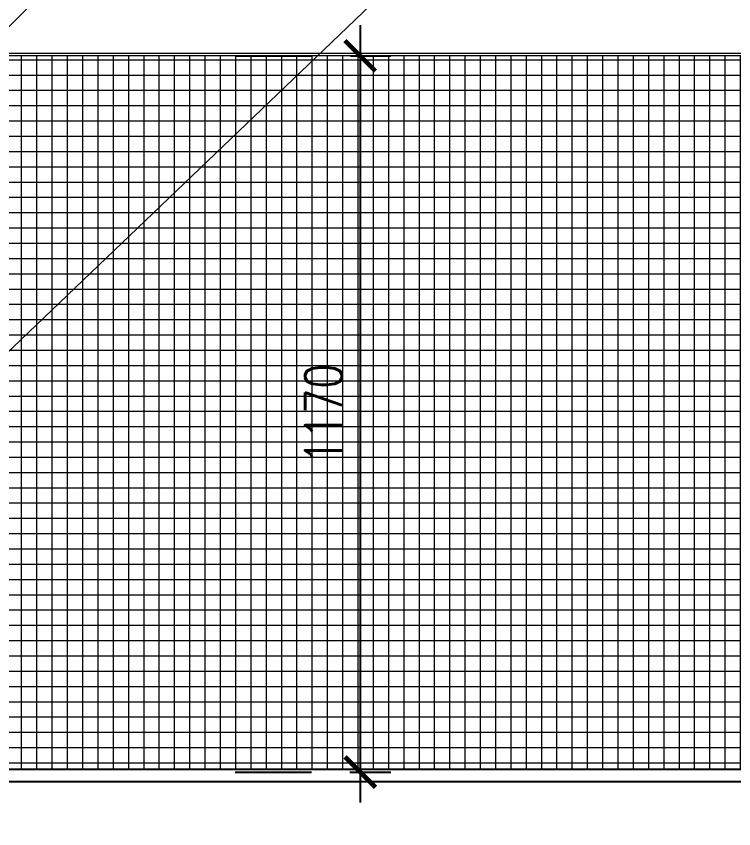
# Model space of a CAD drawing. Header units: inches. Extents: x -12478 to 399182, y -16583 to 525552.
# Drawn here: x 37041 to 38214, y -9158 to -7829 of the extents above; entities that cross this region are included whole.
import ezdxf

# ---------------------------------------------------------------- set-up
doc = ezdxf.new("R2010")
doc.units = ezdxf.units.IN
doc.header["$LTSCALE"] = 1000
doc.header["$MEASUREMENT"] = 0
for name, pattern in [('DASHED', [0.75, 0.5, -0.25]), ('HIDDEN', [0.375, 0.25, -0.125]), ('HIDDEN2', [0.1875, 0.125, -0.0625])]:
    doc.linetypes.add(name, pattern=pattern)
for name, color, linetype in [('A-DIM', 9, 'Continuous'), ('A-Hidden', 8, 'HIDDEN'), ('Layer1', 1, 'Continuous')]:
    doc.layers.add(name, color=color, linetype=linetype)
for name, color, linetype, lineweight in [('CQ Marble', 6, 'Continuous', 0), ('ID-NOTES', 3, 'Continuous', 0), ('Sanitaire', 253, 'Continuous', 0)]:
    doc.layers.add(name, color=color, linetype=linetype, lineweight=lineweight)
doc.styles.add('ZZ-Dim All', font='romans.shx', dxfattribs={"width": 0.8})
doc.dimstyles.new('DIM 0200', dxfattribs={"dimscale": 200, "dimtxt": 1, "dimasz": 0.8, "dimexe": 0.5, "dimexo": 1, "dimgap": 0.4, "dimtad": 1, "dimdec": 0, "dimrnd": 10, "dimdsep": 46, "dimtxsty": 'ZZ-Dim All', "dimblk1": 'ARCHTICK', "dimblk2": 'ARCHTICK', "dimsah": 1, "dimcen": 1, "dimdle": 0.5, "dimclrd": 256, "dimclre": 256, "dimclrt": 256, "dimadec": 0, "dimazin": 2, "dimtfac": 1, "dimtdec": 0, "dimtix": 1, "dimtmove": 2, "dimatfit": 2, "dimfxl": 1, "dimfxlon": 1, "dimtolj": 1, "dimtzin": 0, "dimlwd": -1, "dimlwe": -1, "dimarcsym": 0})
doc.dimstyles.new('DIM-100', dxfattribs={"dimscale": 50, "dimtxt": 1.25, "dimasz": 1, "dimexe": 1, "dimexo": 1, "dimgap": 0.6, "dimtad": 1, "dimdec": 0, "dimrnd": 5, "dimdsep": 46, "dimtxsty": 'ZZ-Dim All', "dimblk1": 'ARCHTICK', "dimblk2": 'ARCHTICK', "dimsah": 1, "dimcen": 1, "dimdle": 1, "dimclrd": 256, "dimclre": 8, "dimclrt": 256, "dimazin": 2, "dimtfac": 1, "dimtdec": 0, "dimtix": 1, "dimtmove": 2, "dimatfit": 2, "dimfxl": 0.1, "dimtolj": 1, "dimtzin": 0, "dimlwd": -1, "dimlwe": -1, "dimarcsym": 0})

# ---------------------------------------------------------------- blocks, each defined once
blk = doc.blocks.new('_ARCHTICK')
at = {"color": 0, "linetype": 'ByBlock', "const_width": 0.15}
blk.add_lwpolyline([(-0.5, -0.5), (0.5, 0.5)], dxfattribs=at)
blk = doc.blocks.new('*D625')
at = {"layer": 'A-DIM', "transparency": 16777216}
blk.add_line((37603.4, -7843.6), (37603.4, -9115.1), dxfattribs=at)
at = {"layer": 'A-DIM', "color": 8, "linetype": 'HIDDEN2', "transparency": 16777216}
for p, q in [((37400, -7893.6), (37653.4, -7893.6)), ((37399, -9065.1), (37653.4, -9065.1))]:
    blk.add_line(p, q, dxfattribs=at)
at = {"layer": 'Defpoints', "color": 0, "transparency": 16777216}
for p in [(37350, -7893.6, 0), (37349, -9065.1, 0), (37603.4, -9065.1)]:
    blk.add_point(p, dxfattribs=at)
at = {"layer": 'A-DIM', "transparency": 16777216, "xscale": 50, "yscale": 50, "zscale": 50}
for p, rotation in [((37603.4, -7893.6), 90), ((37603.4, -9065.1), 270)]:
    blk.add_blockref('_ARCHTICK', p, dxfattribs=dict(at, rotation=rotation))
at = {"layer": 'A-DIM', "color": 3, "transparency": 16777216, "insert": (37543.4, -8479.3), "char_height": 60, "attachment_point": 5, "rotation": 90, "style": 'ZZ-Dim All'}
blk.add_mtext('\\A1;1170', dxfattribs=at)
blk = doc.blocks.new('*D653')
at = {"layer": 'A-DIM', "color": 8, "linetype": 'HIDDEN2', "transparency": 16777216}
for p, q in [((40555.4, -8910.6), (40555.4, -9700.6)), ((36745.9, -9110.6), (36745.9, -9700.6))]:
    blk.add_line(p, q, dxfattribs=at)
at = {"layer": 'A-DIM', "transparency": 16777216}
blk.add_line((36695.9, -9650.6), (40605.4, -9650.6), dxfattribs=at)
at = {"layer": 'Defpoints', "color": 0, "transparency": 16777216}
for p in [(40555.4, -8860.6, 0), (36745.9, -9060.6, 0), (40555.4, -9650.6)]:
    blk.add_point(p, dxfattribs=at)
at = {"layer": 'A-DIM', "transparency": 16777216, "xscale": 50, "yscale": 50, "zscale": 50, "rotation": 180}
blk.add_blockref('_ARCHTICK', (36745.9, -9650.6), dxfattribs=at)
at = {"layer": 'A-DIM', "transparency": 16777216, "xscale": 50, "yscale": 50, "zscale": 50}
blk.add_blockref('_ARCHTICK', (40555.4, -9650.6), dxfattribs=at)
at = {"layer": 'A-DIM', "color": 3, "transparency": 16777216, "insert": (38650.6, -9590.6), "char_height": 60, "attachment_point": 5, "style": 'ZZ-Dim All'}
blk.add_mtext('\\A1;3810', dxfattribs=at)
blk = doc.blocks.new('*D654')
at = {"layer": 'A-DIM', "color": 8, "linetype": 'HIDDEN2', "transparency": 16777216}
for p, q in [((36179.5, -9110.6), (36179.5, -9886.4)), ((40555.4, -9110.6), (40555.4, -9886.4))]:
    blk.add_line(p, q, dxfattribs=at)
at = {"layer": 'A-DIM', "transparency": 16777216}
blk.add_line((36129.5, -9836.4), (40605.4, -9836.4), dxfattribs=at)
at = {"layer": 'Defpoints', "color": 0, "transparency": 16777216}
for p in [(36179.5, -9060.6, 0), (40555.4, -9060.6, 0), (40555.4, -9836.4)]:
    blk.add_point(p, dxfattribs=at)
at = {"layer": 'A-DIM', "transparency": 16777216, "xscale": 50, "yscale": 50, "zscale": 50, "rotation": 180}
blk.add_blockref('_ARCHTICK', (36179.5, -9836.4), dxfattribs=at)
at = {"layer": 'A-DIM', "transparency": 16777216, "xscale": 50, "yscale": 50, "zscale": 50}
blk.add_blockref('_ARCHTICK', (40555.4, -9836.4), dxfattribs=at)
at = {"layer": 'A-DIM', "color": 3, "transparency": 16777216, "insert": (38367.4, -9776.4), "char_height": 60, "attachment_point": 5, "style": 'ZZ-Dim All'}
blk.add_mtext('\\A1;4375', dxfattribs=at)

msp = doc.modelspace()

# ---------------------------------------------------------------- hatches: boundary and pattern name
at = {"layer": 'Sanitaire'}
h = msp.add_hatch(dxfattribs=at)
h.set_pattern_fill('ANSI37', color=8, scale=200, angle=45)
h.paths.add_polyline_path([(36299.8, -8160.6), (36255.8, -8160.6), (36255.8, -7952.5), (36299.8, -7952.5)], flags=17)
edge = h.paths.add_edge_path()
edge.add_line((36509.6, -7893.7), (36509.6, -7956.3))
edge.add_arc((36509.4, -7956.4), 0.213, -86.517, 3.2727, ccw=False)
edge.add_line((36509.4, -7956.6), (36480.8, -7956.6))
edge.add_arc((36480.8, -7956.4), 0.214, 183.3248, 274.5782, ccw=False)
edge.add_line((36480.6, -7956.4), (36480.6, -7938.1))
edge.add_arc((36481.1, -7938.1), 0.551, 92.2888, 174.5185, ccw=False)
edge.add_line((36481.1, -7937.6), (36481.6, -7937.6))
edge.add_arc((36478.9, -7936.1), 3.07, 331.3955, 360.5829)
edge.add_line((36481.9, -7936.1), (36482, -7898))
edge.add_arc((36479.4, -7897.8), 2.69, 357.0414, 390.4455)
edge.add_line((36481.7, -7896.5), (36481.2, -7896.5))
edge.add_arc((36481.3, -7896), 0.528, 182.8628, 266.9118, ccw=False)
edge.add_line((36480.7, -7896), (36480.7, -7893.7))
edge.add_line((36480.7, -7893.7), (36292.1, -7893.7))
edge.add_line((36292.1, -7893.7), (36292.1, -7951.4))
edge.add_line((36292.1, -7951.4), (36263.6, -7951.4))
edge.add_line((36263.6, -7951.4), (36263.6, -7893.7))
edge.add_line((36263.6, -7893.7), (36189.5, -7893.7))
edge.add_line((36189.5, -7893.7), (36189.5, -8160.6))
edge.add_line((36189.5, -8160.6), (36742.9, -8160.6))
edge.add_line((36742.9, -8160.6), (36742.9, -8933.7))
edge.add_line((36742.9, -8933.7), (36712.9, -8933.7))
edge.add_line((36712.9, -8933.7), (36712.9, -9060.6))
edge.add_line((36712.9, -9060.6), (40555.4, -9060.6))
edge.add_line((40555.4, -9060.6), (40555.4, -7893.7))
edge.add_line((40555.4, -7893.7), (36509.6, -7893.7))

# ---------------------------------------------------------------- linework, layer by layer
at = {"layer": 'A-Hidden', "linetype": 'DASHED', "lineweight": 0, "ltscale": 10}
msp.add_line((43031.6, -9060.6, 0), (35868.4, -9060.6, 0), dxfattribs=at)
at = {"layer": 'CQ Marble'}
for p, q in [((36509.6, -7889.1, 0), (40555.4, -7889.2, 0)), ((40555.4, -7893.7, 0), (36509.6, -7893.6, 0))]:
    msp.add_line(p, q, dxfattribs=at)
at = {"layer": 'Layer1'}
for p, q in [((35931.5, -9060.6, 0), (40905.6, -9060.6, 0)), ((35930.4, -9080.6, 0), (40907.4, -9080.6, 0))]:
    msp.add_line(p, q, dxfattribs=at)

# ---------------------------------------------------------------- dimensions: what is measured, and where the dimension line sits
at = {"layer": 'A-DIM'}
dim = msp.add_linear_dim(base=(37603.4051, -9065.1298, 0), p1=(37349.9943, -7893.5512, 0), p2=(37348.9977, -9065.1298, 0), angle=90, dimstyle='DIM-100', override={"dimtxt": 1.2, "dimclrt": 3}, dxfattribs=at)
dim.commit()
dim.dimension.update_dxf_attribs({"geometry": '*D625', "text_midpoint": (37543.4051, -8479.3405, 0)})
at = {"layer": 'A-DIM', "color": 8}
dim = msp.add_linear_dim(base=(40555.3597, -9650.6366, 0), p1=(36745.8813, -9060.6293, 0), p2=(40555.3597, -8860.6298, 0), dimstyle='DIM-100', override={"dimtxt": 1.2, "dimclrt": 3}, dxfattribs=at)
dim.commit()
dim.dimension.update_dxf_attribs({"geometry": '*D653', "text_midpoint": (38650.6205, -9590.6366, 0)})
at = {"layer": 'A-DIM'}
dim = msp.add_linear_dim(base=(40555.4, -9836.4, 0), p1=(36179.5, -9060.6, 0), p2=(40555.4, -9060.6, 0), dimstyle='DIM-100', override={"dimtxt": 1.2, "dimclrt": 3}, dxfattribs=at)
dim.commit()
dim.dimension.update_dxf_attribs({"geometry": '*D654', "text_midpoint": (38367.4, -9776.4, 0)})

# ---------------------------------------------------------------- leaders
at = {"layer": 'ID-NOTES'}
for points in [[(36451.1, -8227.3, -751.7), (38429.6, -6175.5, -751.7), (41004.9, -6175.5, -751.7)], [(36710.8, -8159, -751.7), (38497.9, -6399.4, -751.7), (41002.9, -6399.4, -751.7)], [(36722.8, -8669.6, 0), (38742.8, -6736, 0), (40980.8, -6736, 0)]]:
    msp.add_leader(points, dimstyle='DIM 0200', override={"dimasz": 0.2, "dimtad": 0, "dimclrd": 8}, dxfattribs=at)

doc.saveas('drawing.dxf')
